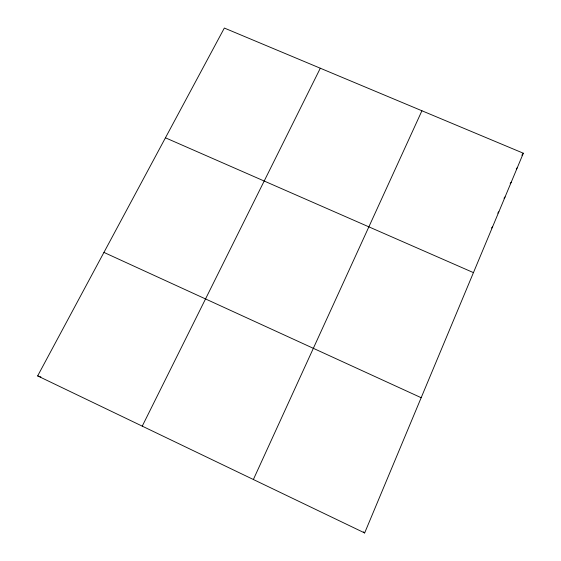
<?xml version="1.0" encoding="UTF-8"?>
<svg xmlns="http://www.w3.org/2000/svg" width="561" height="561" viewBox="0 0 561 561"><rect width="100%" height="100%" fill="white"/><g stroke="black" fill="none" stroke-linecap="round" stroke-linejoin="round"><path stroke-width="0.84" d="M364.65 532.95L523.343 153.223L224.344 28.05L37.657 375.912L364.65 532.95L363.535 531.856M253.376 479.508L421.928 110.769M142.249 426.143L320.31 68.225M521.807 155.229L523.343 153.223M516.246 169.015L517.312 167.662M510.18 183.524L511.218 182.234M503.995 198.243L505.075 196.939M497.747 213.11L498.869 211.792M491.506 228.025L492.6 226.784M37.657 375.912L40.904 376.978M165.446 137.803L473.442 272.625M103.939 252.408L421.171 397.707"/></g></svg>
